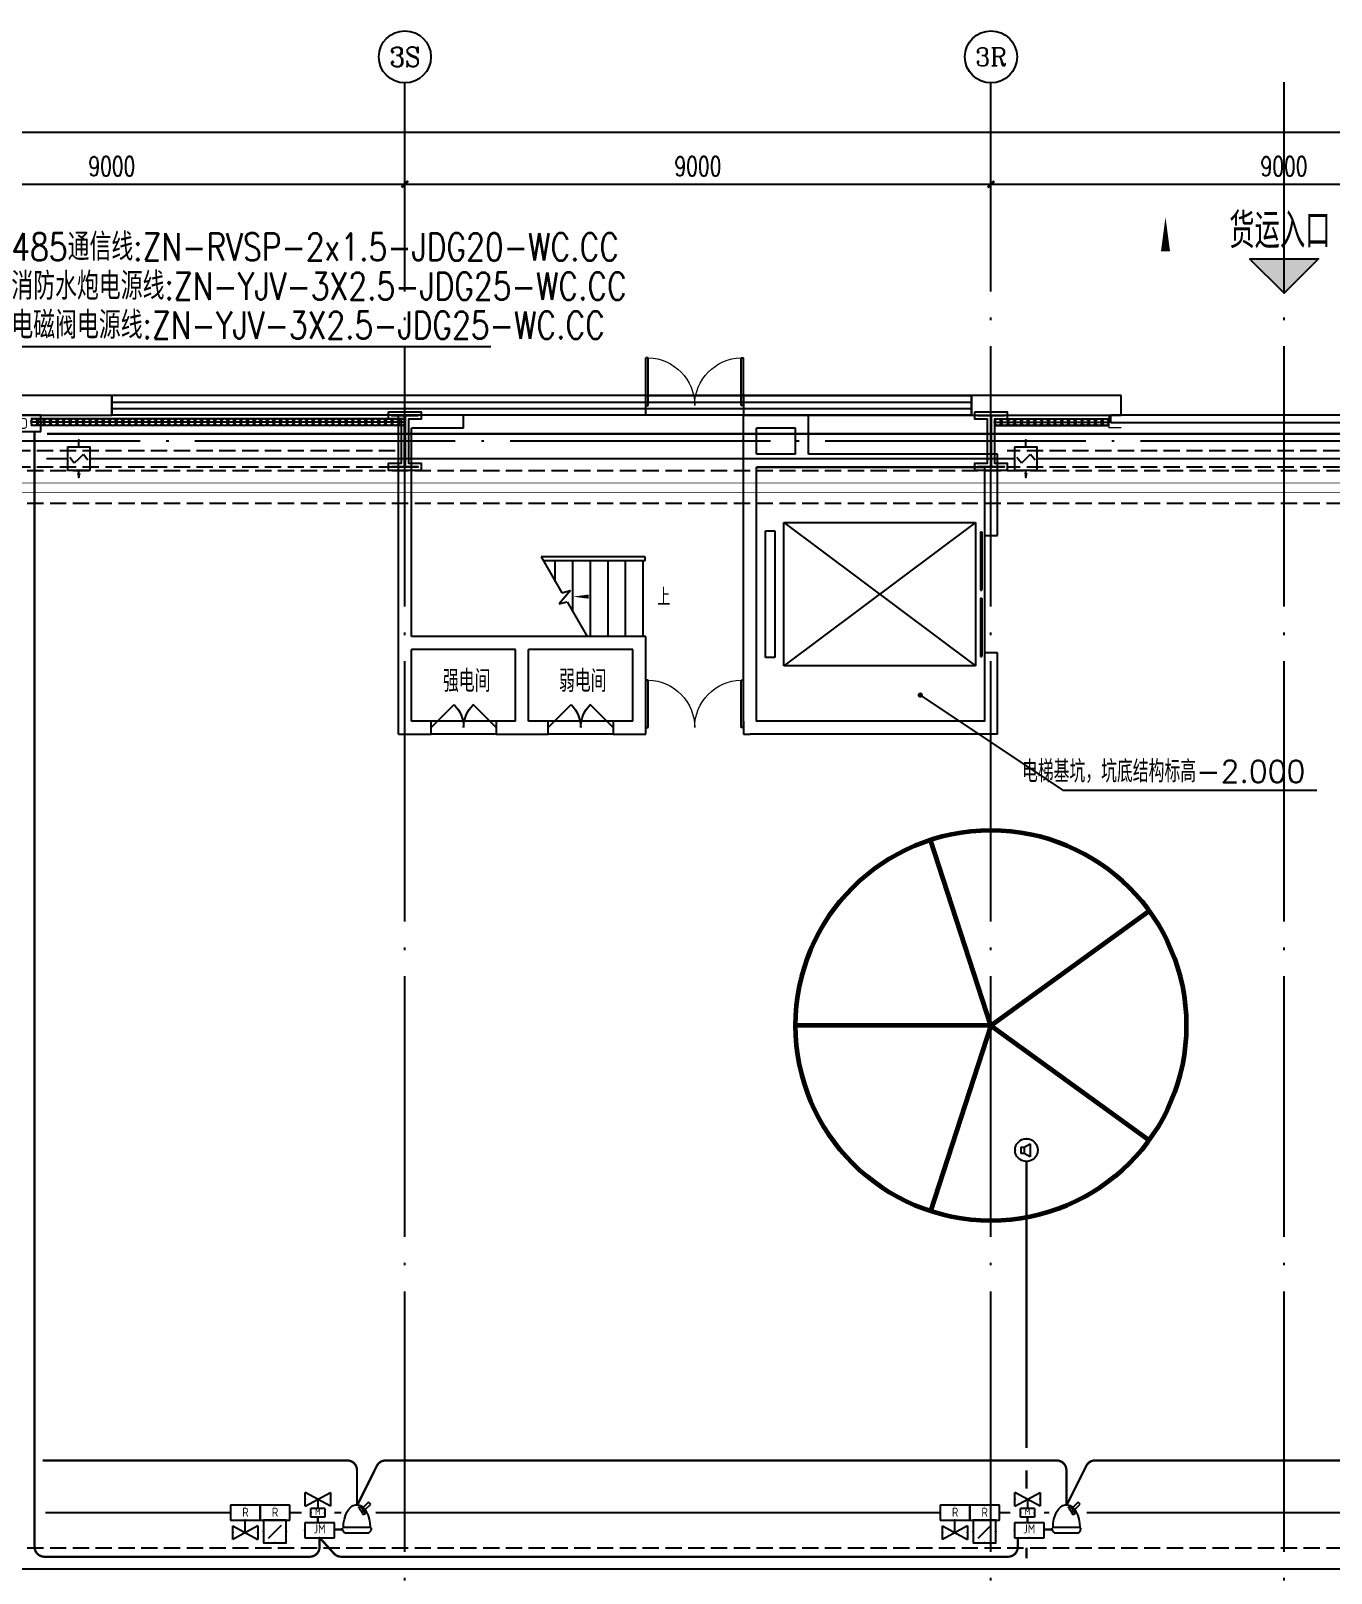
# Model space of a CAD drawing. Extents: x -1396510 to 1250330, y -1892470 to 1623980.
# Drawn here: x 669732 to 689700, y -1305463 to -1281770 of the extents above; entities that cross this region are included whole.
import ezdxf
from ezdxf.enums import TextEntityAlignment as Align

# ---------------------------------------------------------------- set-up
doc = ezdxf.new("R2010")
doc.units = 0
doc.header["$LTSCALE"] = 1000
doc.header["$MEASUREMENT"] = 0
for name, pattern in [('10平面$0$DASH', [0.35, 0.25, -0.1]), ('DASH', [0.35, 0.25, -0.1]), ('DOTE', [2.42, 2, -0.2, 0.02, -0.2])]:
    doc.linetypes.add(name, pattern=pattern)
doc.layers.get('Defpoints').update_dxf_attribs({"color": 210})
for name, color, linetype in [('10平面$0$WINDOW', 4, 'Continuous'), ('A-AXIS-D', 1, 'Continuous'), ('A-AXIS-DOTE', 14, 'DOTE'), ('A-AXIS-SYMB', 3, 'Continuous'), ('A-HATCH-2', 251, 'Continuous'), ('A-HRAIL', 173, 'Continuous'), ('A-LIN-V', 9, 'Continuous'), ('A-SFCE', 30, 'Continuous'), ('A-TEXT', 61, 'Continuous'), ('A-WINDOW', 140, 'Continuous'), ('AS-COLN', 6, 'Continuous'), ('AS-WALL', 40, 'Continuous'), ('CABLETRAY_FIRE', 1, 'DASH'), ('DIM_SYMB', 3, 'Continuous'), ('EQUIP-动力', 3, 'Continuous'), ('EQUIP-广播', 3, 'Continuous'), ('EQUIP-消防', 3, 'Continuous'), ('EQUIP-箱柜', 3, 'Continuous'), ('FH-tri', 180, 'Continuous'), ('SP-KDLA消防', 2, 'Continuous'), ('TEL_TEXT', 7, 'Continuous'), ('WIRE-照明', 1, 'Continuous'), ('建-窗', 4, 'Continuous')]:
    doc.layers.add(name, color=color, linetype=linetype)
doc.layers.add('A-云线2', color=3, linetype='Continuous', plot=False)
doc.styles.add('_TCH_AXIS', font='COMPLEX', dxfattribs={"bigfont": 'GBCBIG'})
doc.styles.add('_TCH_DIM', font='SIMPLEX', dxfattribs={"bigfont": 'GBCBIG'})
doc.styles.add('_TCH_DIM_T3', font='SIMPLEX', dxfattribs={"width": 0.705882, "bigfont": 'GBCBIG'})
doc.styles.add('_TCH_WINDOW', font='SIMPLEX', dxfattribs={"height": 3.5, "bigfont": 'GBCBIG'})
doc.styles.add('_TEL_ATTDEF', font='GBENOR', dxfattribs={"width": 0.8, "height": 3, "bigfont": 'GBCBIG'})
doc.styles.add('_TEL_DIM', font='SIMPLEX', dxfattribs={"width": 0.8, "height": 3.5, "bigfont": 'HZTXT'})
doc.styles.add('A-STANDARD', font='SIMPLEX', dxfattribs={"bigfont": 'GBCBIG'})
doc.styles.get("Standard").update_dxf_attribs({"font": 'gbenor.shx', "bigfont": 'gbcbig.shx'})
doc.styles.add('TG_LINETYPE', font='SIMPLEX', dxfattribs={"width": 0.8, "height": 3, "bigfont": 'HZTXT'})
doc.linetypes.add('TG_B', pattern='A,1,-0.3,["B",TG_LINETYPE,S=0.1,R=0,X=-0.25,Y=-0.15],0', length=1.3)
doc.linetypes.add('TG_H', pattern='A,1,-0.3,["H",TG_LINETYPE,S=0.1,R=0,X=-0.25,Y=-0.15],0', length=1.3)
doc.linetypes.add('TG_TV', pattern='A,1,-0.6,["TV",TG_LINETYPE,S=0.1,R=0,X=-0.6,Y=-0.15],0', length=1.6)
doc.dimstyles.new('_TCH_ARCH&&100', dxfattribs={"dimtxt": 297.5, "dimasz": 100, "dimexe": 100, "dimexo": 100, "dimgap": 126.25, "dimtad": 1, "dimdec": 0, "dimzin": 0, "dimdsep": 46, "dimtxsty": '_TCH_DIM_T3', "dimblk": 'ARCHTICK', "dimcen": 0.09, "dimclrt": 7, "dimazin": 2, "dimtfac": 1, "dimtdec": 0, "dimtix": 1, "dimtmove": 2, "dimatfit": 3, "dimfxl": 0, "dimtolj": 1, "dimtzin": 0, "dimarcsym": 0})

# ---------------------------------------------------------------- blocks, each defined once
blk = doc.blocks.new('4324324')
at = {"layer": 'A-HATCH-2', "color": 8, "linetype": 'DASH'}
for p, q in [((-294754, 620270), (-135554, 620270)), ((-294754, 619770), (-135554, 619770)), ((-294754, 603720), (-128854, 603720))]:
    blk.add_line(p, q, dxfattribs=at)
blk = doc.blocks.new('w4324324')
at = {"layer": 'A-HATCH-2', "color": 0, "lineweight": 60}
for q in [(-1694760, 686605), (-1697614, 684532), (-1691907, 684532), (-1696524, 681178), (-1692997, 681178)]:
    blk.add_line((-1694760, 683605), q, dxfattribs=at)
blk.add_circle((-1694760, 683605), 3000, dxfattribs=at)
blk = doc.blocks.new('342343')
at = {"layer": 'A-LIN-V', "color": 8}
blk.add_blockref('w4324324', (1084560, 63556), dxfattribs=at)
blk = doc.blocks.new('w42343243')
at = {"layer": 'A-HATCH-2', "color": 8}
blk.add_lwpolyline([(-165104, 621070), (-164604, 621070), (-164604, 620958), (-164800, 620958), (-164800, 620282), (-164604, 620282), (-164604, 620170), (-165104, 620170), (-165104, 620282), (-164908, 620282), (-164908, 620958), (-165104, 620958)], close=True, dxfattribs=at)
at = {"layer": 'AS-COLN', "color": 3}
blk.add_lwpolyline([(-165054, 621020), (-164654, 621020), (-164654, 621008), (-164850, 621008), (-164850, 620232), (-164654, 620232), (-164654, 620220), (-165054, 620220), (-165054, 620232), (-164858, 620232), (-164858, 621008), (-165054, 621008)], close=True, dxfattribs=at)
blk = doc.blocks.new('42343')
at = {"layer": 'A-WINDOW'}
for p in [(-108000, 100), (-99000, 100)]:
    blk.add_blockref('w42343243', p, dxfattribs=at)
blk = doc.blocks.new('3333')
at = {"layer": 'A-SFCE', "const_width": 20}
blk.add_lwpolyline([(-227064, 766320), (-227064, 766510), (-227244, 766510), (-227244, 766320)], dxfattribs=at)
blk = doc.blocks.new('_ArchTick')
at = {"color": 0, "linetype": 'ByBlock', "const_width": 0.4}
blk.add_lwpolyline([(-0.5, -0.5), (0.5, 0.5)], dxfattribs=at)
blk = doc.blocks.new('*D5837')
at = {"layer": 'A-AXIS-D', "color": 0, "lineweight": -2, "transparency": 16777216}
for p, q in [((31000, 3190), (31000, 4048)), ((40000, 3190), (40000, 4048)), ((31000, 3948), (40000, 3948))]:
    blk.add_line(p, q, dxfattribs=at)
at = {"layer": 'Defpoints', "color": 0, "transparency": 16777216}
for p in [(40000, 3948), (31000, 3090), (40000, 3090)]:
    blk.add_point(p, dxfattribs=at)
at = {"layer": 'A-AXIS-D', "color": 0, "lineweight": -2, "transparency": 16777216, "xscale": 100, "yscale": 100, "zscale": 100, "rotation": 180}
blk.add_blockref('_ArchTick', (31000, 3948), dxfattribs=at)
at = {"layer": 'A-AXIS-D', "color": 0, "lineweight": -2, "transparency": 16777216, "xscale": 100, "yscale": 100, "zscale": 100}
blk.add_blockref('_ArchTick', (40000, 3948), dxfattribs=at)
at = {"layer": 'A-AXIS-D', "color": 7, "transparency": 16777216, "insert": (35500, 4223), "char_height": 297.5, "attachment_point": 5, "style": '_TCH_DIM_T3'}
blk.add_mtext('\\A1;9000', dxfattribs=at)
blk = doc.blocks.new('*D5838')
at = {"layer": 'A-AXIS-D', "color": 0, "lineweight": -2, "transparency": 16777216}
for p, q in [((40000, 3190), (40000, 4048)), ((49000, 3190), (49000, 4048)), ((40000, 3948), (49000, 3948))]:
    blk.add_line(p, q, dxfattribs=at)
at = {"layer": 'Defpoints', "color": 0, "transparency": 16777216}
for p in [(49000, 3948), (40000, 3090), (49000, 3090)]:
    blk.add_point(p, dxfattribs=at)
at = {"layer": 'A-AXIS-D', "color": 0, "lineweight": -2, "transparency": 16777216, "xscale": 100, "yscale": 100, "zscale": 100, "rotation": 180}
blk.add_blockref('_ArchTick', (40000, 3948), dxfattribs=at)
at = {"layer": 'A-AXIS-D', "color": 0, "lineweight": -2, "transparency": 16777216, "xscale": 100, "yscale": 100, "zscale": 100}
blk.add_blockref('_ArchTick', (49000, 3948), dxfattribs=at)
at = {"layer": 'A-AXIS-D', "color": 7, "transparency": 16777216, "insert": (44500, 4223), "char_height": 297.5, "attachment_point": 5, "style": '_TCH_DIM_T3'}
blk.add_mtext('\\A1;9000', dxfattribs=at)
blk = doc.blocks.new('*D5839')
at = {"layer": 'A-AXIS-D', "color": 0, "lineweight": -2, "transparency": 16777216}
for p, q in [((49000, 3190), (49000, 4048)), ((58000, 3190), (58000, 4048)), ((49000, 3948), (58000, 3948))]:
    blk.add_line(p, q, dxfattribs=at)
at = {"layer": 'Defpoints', "color": 0, "transparency": 16777216}
for p in [(58000, 3948), (49000, 3090), (58000, 3090)]:
    blk.add_point(p, dxfattribs=at)
at = {"layer": 'A-AXIS-D', "color": 0, "lineweight": -2, "transparency": 16777216, "xscale": 100, "yscale": 100, "zscale": 100, "rotation": 180}
blk.add_blockref('_ArchTick', (49000, 3948), dxfattribs=at)
at = {"layer": 'A-AXIS-D', "color": 0, "lineweight": -2, "transparency": 16777216, "xscale": 100, "yscale": 100, "zscale": 100}
blk.add_blockref('_ArchTick', (58000, 3948), dxfattribs=at)
at = {"layer": 'A-AXIS-D', "color": 7, "transparency": 16777216, "insert": (53500, 4223), "char_height": 297.5, "attachment_point": 5, "style": '_TCH_DIM_T3'}
blk.add_mtext('\\A1;9000', dxfattribs=at)
blk = doc.blocks.new('*D5855')
at = {"layer": 'A-AXIS-D', "color": 0, "lineweight": -2, "transparency": 16777216}
for p, q in [((-900, 3290), (-900, 4848)), ((-900, 4748), (184800, 4748)), ((184800, 3290), (184800, 4848))]:
    blk.add_line(p, q, dxfattribs=at)
at = {"layer": 'Defpoints', "color": 0, "transparency": 16777216}
for p in [(184800, 4748), (-900, 3190), (184800, 3190)]:
    blk.add_point(p, dxfattribs=at)
at = {"layer": 'A-AXIS-D', "color": 0, "lineweight": -2, "transparency": 16777216, "xscale": 100, "yscale": 100, "zscale": 100, "rotation": 180}
blk.add_blockref('_ArchTick', (-900, 4748), dxfattribs=at)
at = {"layer": 'A-AXIS-D', "color": 0, "lineweight": -2, "transparency": 16777216, "xscale": 100, "yscale": 100, "zscale": 100}
blk.add_blockref('_ArchTick', (184800, 4748), dxfattribs=at)
at = {"layer": 'A-AXIS-D', "color": 7, "transparency": 16777216, "insert": (91950, 5023), "char_height": 297.5, "attachment_point": 5, "style": '_TCH_DIM_T3'}
blk.add_mtext('\\A1;185700', dxfattribs=at)
blk = doc.blocks.new('WINDOW2DLIB$DYNSTYLE$00000005')
at = {"color": 0}
for points in [[(-0.5, 0.5), (-0.5, -0.5)], [(-0.5, 0.5), (0.5, 0.5)], [(0.5, -0.5), (0.5, 0.5)], [(0.5, 0.1667), (-0.5, 0.1667)], [(0.5, -0.1667), (-0.5, -0.1667)], [(-0.5, -0.5), (0.5, -0.5)]]:
    blk.add_lwpolyline(points, dxfattribs=at)
blk = doc.blocks.new('$DORLIB2D$00000127')
at = {"color": 0}
for points in [[(-0.533, 0.795), (-0.533, 0.69)], [(-0.033, 0.795), (-0.533, 0.795)], [(-0.033, 0.795), (-0.033, 0.69)], [(0.533, 0.795), (0.033, 0.795)], [(0.033, 0.795), (0.033, 0.69)], [(0.533, 0.795), (0.533, 0.69)], [(-0.033, 0.69), (-0.533, 0.69)], [(0.533, 0.69), (0.033, 0.69)], [(0.5, 0.5), (-0.5, 0.5)]]:
    blk.add_lwpolyline(points, dxfattribs=at)
blk = doc.blocks.new('$DorLib2D$00000002')
for p, q in [((-0.5, 0), (-0.5, 0.4875)), ((-0.475, 0.4875), (-0.5, 0.4875)), ((-0.475, 0), (-0.475, 0.4875)), ((0.475, 0), (0.475, 0.4875)), ((0.475, 0.4875), (0.5, 0.4875)), ((0.5, 0), (0.5, 0.4875)), ((-0.5, 0), (-0.475, 0)), ((0.5, 0), (0.475, 0))]:
    blk.add_line(p, q)
at = {"lineweight": 13}
for centre, start, end in [((-0.4875, 0), 0, 88.53072), ((0.4875, 0), 91.46928, 180)]:
    blk.add_arc(centre, 0.4875, start, end, dxfattribs=at)
blk = doc.blocks.new('$DorLib2D$00000116')
at = {"color": 0}
for p, q in [((-0.5, 0), (-0.146, 0.354)), ((0.5, 0), (0.146, 0.354))]:
    blk.add_line(p, q, dxfattribs=at)
for centre, start, end in [((-0.5, 0), 0, 45), ((0.5, 0), 135, 180)]:
    blk.add_arc(centre, 0.5, start, end, dxfattribs=at)
blk = doc.blocks.new('99平面图例外参$0$$LinePat$圆环')
for points in [[(0, 150), (300, 150)], [(0, 0), (300, 0)], [(0, -150), (300, -150)]]:
    blk.add_lwpolyline(points)
at = {"color": 0}
blk.add_circle((150, 0), 150, dxfattribs=at)
blk = doc.blocks.new('10平面$0$$DorLib2D$00000126')
at = {"color": 0, "linetype": 'Continuous'}
for p, q in [((-0.532, 0.5), (-0.532, 0.9)), ((0.532, 0.9), (0.532, 0.5))]:
    blk.add_line(p, q, dxfattribs=at)
at = {"color": 0, "linetype": '10平面$0$DASH'}
for p, q in [((-0.532, 0.9), (0.532, 0.9)), ((-0.532, 0.5), (0.532, 0.5))]:
    blk.add_line(p, q, dxfattribs=at)
blk = doc.blocks.new('$equip$00002762')
for p, q in [((-0.5, 0), (-0.809, 0)), ((-0.5, 0.5), (-0.5, -0.5)), ((0.5, 0.5), (-0.5, 0.5)), ((-0.2, 0.2), (0.05, 0.4)), ((0, 0), (-0.2, 0.2)), ((0, 0), (0.2, -0.2)), ((0.5, -0.5), (0.5, 0.5)), ((0.809, 0), (0.5, 0)), ((-0.5, -0.5), (0.5, -0.5)), ((0.2, -0.2), (-0.05, -0.4))]:
    blk.add_line(p, q)
at = {"color": 0, "linetype": 'Continuous'}
for p, q in [((0.809, 0), (0.638, 0.041)), ((0.638, -0.039), (0.809, 0))]:
    blk.add_line(p, q, dxfattribs=at)
at = {"const_width": 0.0571}
for points in [[(-0.809, 0), (-0.5, 0)], [(-0.5, 0.5), (0.5, 0.5), (0.5, -0.5), (-0.5, -0.5), (-0.5, 0.5), (0.5, 0.5)], [(0.5, 0), (0.654, 0)]]:
    blk.add_lwpolyline(points, dxfattribs=at)
for p in [(-0.809, 0), (0, 0.5), (0.809, 0), (0, -0.5)]:
    blk.add_point(p)
blk.add_solid([(0.809, 0), (0.638, 0.041), (0.638, -0.039)])
at = {"color": 7, "flags": 1}
for tag, height, p in [('A', 0.00002, (0, 0)), ('B', 0.4, (0.755, -0.254))]:
    blk.add_attdef(tag, text='', height=height, dxfattribs=at).set_placement(p, align=Align.MIDDLE_CENTER)
blk = doc.blocks.new('$equip$00002341')
for p, q in [((-0.241, 0.136), (-0.241, -0.144)), ((-0.241, 0.136), (-0.101, 0.136)), ((-0.101, 0.136), (0.167, 0.277)), ((-0.101, 0.136), (-0.101, -0.144)), ((0.167, 0.277), (0.167, -0.295)), ((-0.101, -0.144), (-0.241, -0.144)), ((0.167, -0.295), (-0.101, -0.144))]:
    blk.add_line(p, q)
at = {"const_width": 0.0571}
blk.add_lwpolyline([(-0.5, 0, -1), (0.5, 0, -1), (-0.5, 0, -1.463176)], format="xyb", dxfattribs=at)
blk.add_circle((0, 0), 0.5)
for p in [(-0.5, 0), (0, 0.5), (0.5, 0), (0, -0.5)]:
    blk.add_point(p)
at = {"color": 7, "style": '_TEL_DIM', "flags": 1}
blk.add_attdef('A', text='', height=0.00002, dxfattribs=at).set_placement((0, 0), align=Align.MIDDLE_CENTER)
blk = doc.blocks.new('$equip$00002773')
for p, q in [((0.65, 0.65), (-0.65, 0.65)), ((-0.65, 0.65), (-0.65, 0)), ((-0.65, 0), (0.65, 0)), ((0.65, 0), (0.65, 0.65))]:
    blk.add_line(p, q)
at = {"const_width": 0.04}
blk.add_lwpolyline([(-0.65, 0.65), (-0.65, 0), (0.65, 0), (0.65, 0.65), (-0.65, 0.65), (-0.65, 0)], dxfattribs=at)
for p in [(-0.65, 0.325), (0, 0.65), (0, 0), (0.65, 0.325)]:
    blk.add_point(p)
at = {"color": 7}
blk.add_attdef('$TEXT$', text='', height=0.4, dxfattribs=at).set_placement((0.006, 0.343), align=Align.MIDDLE_CENTER)
at = {"color": 7, "flags": 1}
for tag, p in [('A', (0, 0)), ('B', (0.905, 0.246))]:
    blk.add_attdef(tag, text='', height=0.4, dxfattribs=at).set_placement(p, align=Align.MIDDLE_CENTER)
blk = doc.blocks.new('$equip$00003146')
for p, q in [((-0.31, 0), (0.31, 0)), ((-0.31, -0.38), (-0.31, 0)), ((0.31, 0), (0.31, -0.38)), ((0.55, -0.49), (-0.55, -1.09)), ((-0.55, -0.49), (0.55, -1.09)), ((-0.55, -1.09), (-0.55, -0.49)), ((-0.31, -0.38), (0.31, -0.38)), ((0, -0.79), (0, -0.38)), ((0.55, -0.49), (0.55, -1.09))]:
    blk.add_line(p, q)
for p in [(0, 0), (-0.31, -0.19), (0.31, -0.19), (-0.55, -0.79), (0, -0.79), (0.55, -0.79)]:
    blk.add_point(p)
at = {"color": 7, "style": '_TEL_DIM'}
blk.add_attdef('$TEXT$', text='', height=0.3, dxfattribs=at).set_placement((0, -0.19), align=Align.MIDDLE_CENTER)
at = {"color": 7, "style": '_TEL_DIM', "flags": 1}
for tag in ['A', 'REMARK']:
    blk.add_attdef(tag, text='', height=0.00002, dxfattribs=at).set_placement((0, 0), align=Align.MIDDLE_CENTER)
blk = doc.blocks.new('A$C7E452847')
at = {"layer": 'SP-KDLA消防', "color": 0}
for p, q in [((-257, 0), (-300, -46)), ((-257, 0), (257, 0)), ((-300, -71), (-300, -46)), ((-300, -71), (-300, -95)), ((-280, -116), (-300, -95)), ((-280, -116), (280, -116)), ((-280, -116), (-276, -203)), ((-276, -203), (-261, -288)), ((-261, -288), (-238, -366)), ((238, -366), (261, -288)), ((257, 0), (300, -46)), ((261, -288), (276, -203)), ((276, -203), (280, -116)), ((280, -116), (300, -95)), ((300, -46), (300, -71)), ((300, -95), (300, -71)), ((-238, -366), (-207, -436)), ((-207, -436), (-169, -495)), ((-169, -495), (-125, -541)), ((-125, -541), (-77, -573)), ((-77, -573), (-26, -589)), ((-26, -589), (26, -589)), ((26, -589), (77, -573)), ((41, -515), (67, -493)), ((41, -515), (60, -550)), ((60, -550), (96, -526)), ((67, -493), (90, -463)), ((77, -573), (125, -541)), ((90, -463), (111, -425)), ((96, -526), (130, -491)), ((111, -425), (128, -381)), ((125, -541), (169, -495)), ((128, -381), (182, -396)), ((130, -491), (158, -448)), ((250, -646), (136, -532)), ((158, -448), (182, -396)), ((169, -495), (207, -436)), ((176, -486), (293, -603)), ((207, -436), (238, -366)), ((293, -603), (250, -646))]:
    blk.add_line(p, q, dxfattribs=at)
blk = doc.blocks.new('$equip$00002760')
for p, q in [((0.5, 0.5), (-0.5, 0.5)), ((-0.5, 0.5), (-0.5, -0.5)), ((-0.283, -0.283), (0.283, 0.283)), ((0.5, -0.5), (0.5, 0.5)), ((-0.5, -0.5), (0.5, -0.5))]:
    blk.add_line(p, q)
at = {"const_width": 0.0571}
blk.add_lwpolyline([(-0.5, 0.5), (0.5, 0.5), (0.5, -0.5), (-0.5, -0.5), (-0.5, 0.5), (0.5, 0.5)], dxfattribs=at)
for p in [(-0.5, 0), (0, 0.5), (0.5, 0), (0, -0.5)]:
    blk.add_point(p)
blk.add_solid([(0.283, 0.283), (0.075, 0.124), (0.124, 0.075)])
at = {"color": 7, "flags": 1}
for tag, height, p in [('A', 0.00002, (0, 0)), ('B', 0.4, (0.755, -0.254))]:
    blk.add_attdef(tag, text='', height=height, dxfattribs=at).set_placement(p, align=Align.MIDDLE_CENTER)
blk = doc.blocks.new('$equip$00002794')
for p, q in [((0, -0.552), (0, 0)), ((0, 0), (0.229, 0)), ((-0.55, -0.852), (-0.55, -0.252)), ((-0.55, -0.252), (0.55, -0.852)), ((0.55, -0.252), (-0.55, -0.852)), ((0.55, -0.252), (0.55, -0.852))]:
    blk.add_line(p, q)
for p in [(-0.55, -0.552), (0, -0.552), (0.55, -0.552)]:
    blk.add_point(p)
at = {"color": 7, "flags": 1}
for tag, height, p in [('A', 0.00002, (0, 0)), ('B', 0.4, (0.805, -0.606))]:
    blk.add_attdef(tag, text='', height=height, dxfattribs=at).set_placement(p, align=Align.MIDDLE_CENTER)
blk = doc.blocks.new('$equip$00002708')
for p, q in [((-0.75, 0.6), (-0.75, 0)), ((0.75, 0.6), (-0.75, 0.6)), ((0.75, 0), (0.75, 0.6)), ((-0.75, 0), (0.75, 0))]:
    blk.add_line(p, q)
at = {"const_width": 0.0571}
blk.add_lwpolyline([(-0.75, 0.6), (-0.75, 0), (0.75, 0), (0.75, 0.6), (-0.75, 0.6), (-0.75, 0)], dxfattribs=at)
for p in [(0, 0.6), (-0.75, 0.3), (0, 0), (0.75, 0.3)]:
    blk.add_point(p)
at = {"color": 7, "style": '_TEL_DIM'}
blk.add_attdef('$TEXT$', text='', height=0.4, dxfattribs=at).set_placement((0, 0.3), align=Align.MIDDLE_CENTER)
at = {"color": 7, "style": '_TEL_DIM', "flags": 1}
for tag in ['REMARK', 'A']:
    blk.add_attdef(tag, text='', height=0.4, dxfattribs=at).set_placement((0, 0), align=Align.MIDDLE_CENTER)
blk = doc.blocks.new('世赫3#厂房一层0821')
at = {"layer": 'FH-tri'}
h = blk.add_hatch(color=8, dxfattribs=at)
h.dxf.hatch_style = 1
h.paths.add_polyline_path([(52969.7, 2802.6), (54030.3, 2802.6), (53500, 2272.3)])
at = {"layer": 'A-AXIS-D'}
for centre in [(40000, 5904), (49000, 5904)]:
    blk.add_circle(centre, 400, dxfattribs=at)
at = {"layer": 'A-AXIS-DOTE', "color": 8, "ltscale": 2}
for p, q in [((40000, -79980), (40000, 5514)), ((49000, -79980), (49000, 5514)), ((53500, -79980), (53500, 5514)), ((190814.2, 0), (-5155.8, 0))]:
    blk.add_line(p, q, dxfattribs=at)
at = {"layer": 'A-AXIS-SYMB', "color": 8}
blk.add_lwpolyline([(51680, 1980, 0, 0, 0), (51680, 3440, 0, 140, 0), (51680, 2915, 0, 0, 0)], format="xyseb", dxfattribs=at)
at = {"layer": 'A-SFCE', "color": 2, "linetype": 'DASH'}
for p, q in [((39850, -149.9), (31150, -149.9)), ((39850, -399.9), (31150, -399.9))]:
    blk.add_line(p, q, dxfattribs=at)
at = {"layer": 'A-SFCE', "linetype": 'DASH'}
for p, q in [((57850, -150), (49250, -150)), ((57850, -400), (49250, -400))]:
    blk.add_line(p, q, dxfattribs=at)
at = {"layer": 'AS-WALL'}
for p, q in [((35500, 700.1), (33350, 700.1)), ((35500, 400.1), (35500, 700.1)), ((43700, 700.1), (48700, 700.1)), ((43700, 400.1), (43700, 700.1)), ((51000, 700.1), (45200, 700.1)), ((45200, 700.1), (45200, 400.1)), ((48700, 700.1), (48700, 400.1)), ((51000, 400.1), (51000, 700.1)), ((33500, 400.1), (35500, 400.1)), ((48700, 400.1), (43700, 400.1)), ((45200, 400.1), (51000, 400.1))]:
    blk.add_line(p, q, dxfattribs=at)
at = {"layer": 'Defpoints', "color": 8}
for p, q in [((39900, 300.1), (39900, 400.1)), ((39900, 400.1), (40100, 400.1)), ((39900, -3100.1), (39900, 300.1)), ((40900, 400.1), (40100, 400.1)), ((40100, 400.1), (40100, 400.1)), ((40900, 200.1), (40900, 400.1)), ((45200, 300.1), (45200, 400.1)), ((45200, 400.1), (45400, 400.1)), ((45200, -300), (45200, 300.1)), ((46200, 400.1), (45400, 400.1)), ((45400, 400.1), (45400, 400.1)), ((46200, -200), (46200, 400.1)), ((40100, -3000.1), (40100, 200.1)), ((40900, 200.1), (40100, 200.1)), ((45400, -200), (45400, 200.1)), ((46000, 200.1), (45400, 200.1)), ((46000, -200), (46000, 200.1)), ((46000, -200), (45400, -200)), ((49100, -200), (46200, -200)), ((49100, -1450), (49100, -200)), ((45200, -4300), (45200, -300)), ((45400, -4300), (45400, -400)), ((46100, -400), (45400, -400)), ((48900, -400), (46100, -400)), ((48900, -400), (48900, -1450)), ((45540, -1375), (45680, -1375)), ((45540, -3325), (45540, -1375)), ((45680, -1375), (45680, -3325)), ((45820, -1250), (48760, -1250)), ((45820, -3450), (45820, -1250)), ((45820, -1250), (48760, -3450)), ((48760, -1250), (45820, -3450)), ((48760, -1250), (48760, -3450)), ((48900, -1450), (49100, -1450)), ((43660, -1775.1), (42091.4, -1775.1)), ((42091.4, -1775.1), (42410.1, -2327)), ((43690, -1775.1), (42091.4, -1775.1)), ((43690, -1835.1), (42126, -1835.1)), ((42310, -2153.7), (42310, -1835.1)), ((42580, -2621.4), (42580, -1835.1)), ((42850, -3000.1), (42850, -1835.1)), ((43120, -3000.1), (43120, -1835.1)), ((43390, -3000.1), (43390, -1835.1)), ((43660, -3000.1), (43660, -1835.1)), ((43690, -1835.1), (43690, -1775.1)), ((42540.5, -2292.1), (42367.6, -2498.1)), ((42410.1, -2327), (42540.5, -2292.1)), ((42367.6, -2498.1), (42489.9, -2465.4)), ((42489.9, -2465.4), (42798.6, -3000.1)), ((41802.7, -3000.1), (40100, -3000.1)), ((43700, -3000.1), (41802.7, -3000.1)), ((43660, -3000.1), (42798.6, -3000.1)), ((43700, -4300), (43700, -3000.1)), ((39900, -4500), (39900, -3100.1)), ((40100, -4300), (40100, -3200.1)), ((41700, -3200.1), (40100, -3200.1)), ((41700, -4300), (41700, -3200.1)), ((43500, -3200.1), (41900, -3200.1)), ((41900, -4300), (41900, -3200.1)), ((43500, -4300), (43500, -3200.1)), ((49100, -3250), (48900, -3250)), ((48900, -3250), (48900, -4300)), ((49100, -4500), (49100, -3250)), ((45680, -3325), (45540, -3325)), ((48760, -3450), (45820, -3450)), ((47914.2, -3900), (50104.2, -5360)), ((39900, -4500), (40402.2, -4500)), ((40402.2, -4300), (40100, -4300)), ((40402.2, -4500), (40402.2, -4300)), ((41402.2, -4300), (40402.2, -4300)), ((41402.2, -4500), (40402.2, -4500)), ((41700, -4300), (41402.2, -4300)), ((41402.2, -4300), (41402.2, -4500)), ((41402.2, -4500), (41802.7, -4500)), ((41802.7, -4500), (42200, -4500)), ((42200, -4300), (41900, -4300)), ((42200, -4500), (42200, -4300)), ((43200, -4300), (42200, -4300)), ((43200, -4500), (42200, -4500)), ((43500, -4300), (43200, -4300)), ((43200, -4300), (43200, -4500)), ((43200, -4500), (43600, -4500)), ((43600, -4500), (43700, -4500)), ((43700, -4500), (43700, -4300)), ((45200, -4300), (45200, -4500)), ((45200, -4500), (45300, -4500)), ((49100, -4500), (45300, -4500)), ((48900, -4300), (45400, -4300)), ((50104.2, -5360), (54004.2, -5360))]:
    blk.add_line(p, q, dxfattribs=at)
blk.add_lwpolyline([(45400, -400), (48900, -400), (48900, -4300), (45400, -4300)], close=True, dxfattribs=at)
at = {"layer": 'Defpoints', "color": 8, "const_width": 40}
blk.add_lwpolyline([(47897.5, -3888.9, 1), (47930.8, -3911.1, 1)], format="xyb", close=True, dxfattribs=at)
at = {"layer": 'DIM_SYMB', "color": 8}
blk.add_lwpolyline([(43795, -2387.6, 0, 0, 0), (42580, -2387.6, 0, 64, 0), (42820, -2387.6, 0, 0, 0)], format="xyseb", dxfattribs=at)
at = {"layer": 'FH-tri', "color": 8}
blk.add_lwpolyline([(52969.7, 2802.6), (54030.3, 2802.6), (54030.3, 2802.6), (53500, 2272.3)], close=True, dxfattribs=at)
at = {"layer": '10平面$0$WINDOW', "xscale": 5000, "yscale": 300, "zscale": 300, "rotation": 179.9999999999992}
blk.add_blockref('10平面$0$$DorLib2D$00000126', (53500, 549.9), dxfattribs=at)
at = {"layer": 'A-HRAIL', "yscale": 0.3333333333111111, "zscale": 0.3333333333111111}
for p, xscale, rotation in [((34356.8, 293.9), -0.3361633151507422, 359.9999999997964), ((34457.6, 293.9), -0.3361633151507422, 359.9999999997964), ((34558.5, 293.9), -0.3361633151507422, 359.9999999997964), ((34659.3, 293.9), -0.3361633151507422, 359.9999999997964), ((34760.2, 293.9), -0.3361633151507422, 359.9999999997964), ((34861, 293.9), -0.3361633151507422, 359.9999999997964), ((34961.9, 293.9), -0.3361633151507422, 359.9999999997964), ((35062.7, 293.9), -0.3361633151507422, 359.9999999997964), ((35163.6, 293.9), -0.3361633151507422, 359.9999999997964), ((35264.4, 293.9), -0.3361633151507422, 359.9999999997964), ((35365.3, 293.9), -0.3361633151507422, 359.9999999997964), ((35466.1, 293.9), -0.3361633151507422, 359.9999999997964), ((35567, 293.9), -0.3361633151507422, 359.9999999997964), ((35667.8, 293.9), -0.3361633151507422, 359.9999999997964), ((35768.7, 293.9), -0.3361633151507422, 359.9999999997964), ((35869.5, 293.9), -0.3361633151507422, 359.9999999997964), ((35970.4, 293.9), -0.3361633151507422, 359.9999999997964), ((36071.2, 293.9), -0.3361633151507422, 359.9999999997964), ((36172.1, 293.9), -0.3361633151507422, 359.9999999997964), ((36272.9, 293.9), -0.3361633151507422, 359.9999999997964), ((36373.8, 293.9), -0.3361633151507422, 359.9999999997964), ((36474.6, 293.9), -0.3361633151507422, 359.9999999997964), ((36575.5, 293.9), -0.3361633151507422, 359.9999999997964), ((36676.3, 293.9), -0.3361633151507422, 359.9999999997964), ((36777.2, 293.9), -0.3361633151507422, 359.9999999997964), ((36878, 293.9), -0.3361633151507422, 359.9999999997964), ((36978.9, 293.9), -0.3361633151507422, 359.9999999997964), ((37079.7, 293.9), -0.3361633151507422, 359.9999999997964), ((37180.6, 293.9), -0.3361633151507422, 359.9999999997964), ((37281.4, 293.9), -0.3361633151507422, 359.9999999997964), ((37382.3, 293.9), -0.3361633151507422, 359.9999999997964), ((37483.1, 293.9), -0.3361633151507422, 359.9999999997964), ((37584, 293.9), -0.3361633151507422, 359.9999999997964), ((37684.8, 293.9), -0.3361633151507422, 359.9999999997964), ((37785.7, 293.9), -0.3361633151507422, 359.9999999997964), ((37886.5, 293.9), -0.3361633151507422, 359.9999999997964), ((37987.4, 293.9), -0.3361633151507422, 359.9999999997964), ((38088.2, 293.9), -0.3361633151507422, 359.9999999997964), ((38189.1, 293.9), -0.3361633151507422, 359.9999999997964), ((38289.9, 293.9), -0.3361633151507422, 359.9999999997964), ((38390.8, 293.9), -0.3361633151507422, 359.9999999997964), ((38491.6, 293.9), -0.3361633151507422, 359.9999999997964), ((38592.4, 293.9), -0.3361633151507422, 359.9999999997964), ((38693.3, 293.9), -0.3361633151507422, 359.9999999997964), ((38794.1, 293.9), -0.3361633151507422, 359.9999999997964), ((38895, 293.9), -0.3361633151507422, 359.9999999997964), ((38995.8, 293.9), -0.3361633151507422, 359.9999999997964), ((39096.7, 293.9), -0.3361633151507422, 359.9999999997964), ((39197.5, 293.9), -0.3361633151507422, 359.9999999997964), ((39298.4, 293.9), -0.3361633151507422, 359.9999999997964), ((39399.2, 293.9), -0.3361633151507422, 359.9999999997964), ((39500.1, 293.9), -0.3361633151507422, 359.9999999997964), ((39600.9, 293.9), -0.3361633151507422, 359.9999999997964), ((39701.8, 293.9), -0.3361633151507422, 359.9999999997964), ((39802.6, 293.9), -0.3361633151507422, 359.9999999997964), ((39903.5, 293.9), -0.3361633151507422, 359.9999999997964), ((40004.3, 293.9), -0.3361633151507422, 359.9999999997964), ((49054, 293.9), 0.3444736211313156, 2.999395394268293e-10), ((49157.3, 293.9), 0.3444736211313156, 2.999395394268293e-10), ((49260.7, 293.9), 0.3444736211313156, 2.999395394268293e-10), ((49364, 293.9), 0.3444736211313156, 2.999395394268293e-10), ((49467.4, 293.9), 0.3444736211313156, 2.999395394268293e-10), ((49570.7, 293.9), 0.3444736211313156, 2.999395394268293e-10), ((49674.1, 293.9), 0.3444736211313156, 2.999395394268293e-10), ((49777.4, 293.9), 0.3444736211313156, 2.999395394268293e-10), ((49880.7, 293.9), 0.3444736211313156, 2.999395394268293e-10), ((49984.1, 293.9), 0.3444736211313156, 2.999395394268293e-10), ((50087.4, 293.9), 0.3444736211313156, 2.999395394268293e-10), ((50190.8, 293.9), 0.3444736211313156, 2.999395394268293e-10), ((50294.1, 293.9), 0.3444736211313156, 2.999395394268293e-10), ((50397.4, 293.9), 0.3444736211313156, 2.999395394268293e-10), ((50500.8, 293.9), 0.3444736211313156, 2.999395394268293e-10), ((50604.1, 293.9), 0.3444736211313156, 2.999395394268293e-10), ((50707.5, 293.9), 0.3444736211313156, 2.999395394268293e-10)]:
    blk.add_blockref('99平面图例外参$0$$LinePat$圆环', p, dxfattribs=dict(at, xscale=xscale, rotation=rotation))
at = {"layer": 'A-LIN-V', "color": 8, "rotation": 90}
blk.add_blockref('342343', (796160.7, 601225), dxfattribs=at)
at = {"layer": 'A-SFCE', "rotation": 90}
blk.add_blockref('3333', (817320.8, 227454.1), dxfattribs=at)
at = {"layer": 'A-WINDOW'}
for name in ['42343', '4324324']:
    blk.add_blockref(name, (312854.2, -620720), dxfattribs=at)
at = {"layer": 'Defpoints', "color": 8}
for name, p, xscale, yscale, zscale, rotation in [('$DorLib2D$00000002', (44450, 550.1), 1500, -1500, 300, 180.0000000003004), ('$DORLIB2D$00000127', (49000, -2350), 1800, 200, 200, 90.0000000009379), ('$DorLib2D$00000002', (44450, -4400), 1500, -1500, 200, 180.0000000009377), ('$DorLib2D$00000116', (40902.2, -4400), 1000, -1000, 200, 180.0000000009383), ('$DorLib2D$00000116', (42700, -4400), 1000, -1000, 200, 180.0000000009353)]:
    blk.add_blockref(name, p, dxfattribs=dict(at, xscale=xscale, yscale=yscale, zscale=zscale, rotation=rotation))
at = {"layer": '建-窗', "xscale": 13200, "yscale": 300, "zscale": 300, "rotation": 180.0000000003004}
blk.add_blockref('WINDOW2DLIB$DYNSTYLE$00000005', (42100, 550.1), dxfattribs=at)
at = {"layer": 'A-AXIS-D', "color": 7, "style": '_TCH_AXIS'}
for s, height, p, p2 in [('3S', 300.65, (39763.8, 5753.6), (40236.2, 5753.6)), ('3R', 276.42, (48756.5, 5765.8), (49243.5, 5765.8))]:
    blk.add_text(s, height=height, dxfattribs=at).set_placement(p, p2, align=Align.FIT)
at = {"layer": 'A-TEXT', "color": 8, "style": 'A-STANDARD'}
blk.add_text('货运入口', height=540.14, dxfattribs=at).set_placement((52658.7, 2964.7))
at = {"layer": 'Defpoints', "color": 8, "style": '_TCH_WINDOW'}
for s, p in [('强电间', (40584.5, -3852.5)), ('弱电间', (42366.4, -3852.5))]:
    blk.add_text(s, height=337.59, dxfattribs=at).set_placement(p)
at = {"layer": 'Defpoints', "color": 7, "style": '_TCH_DIM'}
blk.add_text('电梯基坑，坑底结构标高-2.000', height=337.589, dxfattribs=at).set_placement((49476.1, -5241.3))
at = {"layer": 'DIM_SYMB', "color": 7, "style": '_TCH_DIM'}
blk.add_text('上', height=270.1, dxfattribs=at).set_placement((43879, -2527.6))
at = {"layer": 'A-AXIS-D'}
for base, p1, p2, picture, middle in [((184800, 4747.8), (-900, 3189.8), (184800, 3189.8), '*D5855', (91950, 5022.8)), ((40000, 3947.8), (31000, 3089.8), (40000, 3089.8), '*D5837', (35500, 4222.8)), ((49000, 3947.8), (40000, 3089.8), (49000, 3089.8), '*D5838', (44500, 4222.8)), ((58000, 3947.8), (49000, 3089.8), (58000, 3089.8), '*D5839', (53500, 4222.8))]:
    dim = blk.add_linear_dim(base=base, p1=p1, p2=p2, angle=0, dimstyle='_TCH_ARCH&&100', dxfattribs=at)
    dim.commit()
    dim.dimension.update_dxf_attribs({"geometry": picture, "text_midpoint": middle, "dimtype": 161})

msp = doc.modelspace()

# ---------------------------------------------------------------- linework, layer by layer
at = {"layer": 'CABLETRAY_FIRE', "const_width": 7.5}
for points in [[(654074.8, -1288714.8), (812493.6, -1288714.8)], [(812493.6, -1288864.8), (654074.8, -1288864.8)]]:
    msp.add_lwpolyline(points, dxfattribs=at)
at = {"layer": 'TEL_TEXT'}
msp.add_line((669391.9, -1286620.4), (676796.3, -1286620.4), dxfattribs=at)
at = {"layer": 'WIRE-照明', "linetype": 'Continuous', "const_width": 35}
for points in [[(669789.3, -1305060.3), (669789.3, -1287926)], [(669978.9, -1287960.5), (696561.5, -1287960.5)], [(669970.8, -1288342.4), (670293.9, -1288342.4)], [(670643.9, -1288342.4), (684837.2, -1288342.4)], [(685187.2, -1288342.4), (698293.9, -1288342.4)], [(669954, -1304533.8), (672797.1, -1304533.8)], [(673888.7, -1304533.8), (673707.1, -1304533.8)], [(674500.3, -1304533.8), (674390.8, -1304533.8)], [(683694.9, -1304533.8), (675025.4, -1304533.8)], [(684774.3, -1304533.8), (684604.9, -1304533.8)], [(685372.6, -1304533.8), (685288, -1304533.8)], [(707720.4, -1304533.8), (685946.4, -1304533.8)], [(674138.6, -1304603), (674138.6, -1304690.2)], [(685036.5, -1304603), (685036.5, -1304690.2)], [(674165.7, -1305060.3), (674165.7, -1304917.7)], [(674165.7, -1304917.7), (674386.6, -1305161.1)], [(674393.2, -1304790.3), (674517.2, -1304790.3)], [(684888.1, -1305060.3), (684888.1, -1304917.7)], [(685291, -1304790.3), (685415, -1304790.3)], [(669939.3, -1305210.3), (674015.7, -1305210.3)], [(674497.6, -1305210.3), (684738.1, -1305210.3)]]:
    msp.add_lwpolyline(points, dxfattribs=at)
at = {"layer": 'WIRE-照明', "color": 2, "linetype": 'TG_B', "ltscale": 0.7, "const_width": 35}
for points in [[(685020.3, -1303538), (685020.3, -1299139)], [(685020.3, -1304162.4), (685020.3, -1303883)], [(685020.3, -1305236.2), (685020.3, -1305071.8)]]:
    msp.add_lwpolyline(points, dxfattribs=at)
at = {"layer": 'WIRE-照明', "color": 1, "linetype": 'TG_TV', "ltscale": 0.7, "const_width": 35}
for points in [[(669914.3, -1303731.4), (674590.2, -1303731.4)], [(674747.5, -1304412.1), (675045.3, -1303814.5)], [(675179.6, -1303731.4), (685484, -1303731.4)], [(685641.3, -1304412.1), (685939.1, -1303814.5)], [(686073.4, -1303731.4), (707720.4, -1303731.4)], [(674740.2, -1304412.1), (674740.2, -1303881.4)], [(685634, -1304412.1), (685634, -1303881.4)]]:
    msp.add_lwpolyline(points, dxfattribs=at)
for points in [[(674740.2, -1303881.4, 0.4142136), (674590.2, -1303731.4)], [(675179.6, -1303731.4, 0.2844415), (675045.3, -1303814.5)], [(685634, -1303881.4, 0.4142136), (685484, -1303731.4)], [(686073.4, -1303731.4, 0.2844415), (685939.1, -1303814.5)]]:
    msp.add_lwpolyline(points, format="xyb", dxfattribs=at)
at = {"layer": 'WIRE-照明', "linetype": 'Continuous', "const_width": 35}
for points in [[(669789.3, -1305060.3, 0.4142136), (669939.3, -1305210.3)], [(674015.7, -1305210.3, 0.4142136), (674165.7, -1305060.3)], [(674386.6, -1305161.1, 0.2115545), (674497.6, -1305210.3)], [(684738.1, -1305210.3, 0.4142136), (684888.1, -1305060.3)]]:
    msp.add_lwpolyline(points, format="xyb", dxfattribs=at)
at = {"layer": 'WIRE-照明', "color": 6, "linetype": 'TG_H', "ltscale": 0.7, "const_width": 35}
msp.add_lwpolyline([(666650.8, -1305399), (702300.8, -1305399)], dxfattribs=at)

# ---------------------------------------------------------------- block references
at = {"layer": 'A-云线2'}
msp.add_blockref('世赫3#厂房一层0821', (635475.8, -1288074), dxfattribs=at)
at = {"layer": 'EQUIP-动力'}
ref = msp.add_blockref('$equip$00003146', (674138.6, -1304603), dxfattribs=dict(at, xscale=349.9999999999999, yscale=349.9999999999999, zscale=349.9999999999999, rotation=179.999999793739))
ref.add_attrib('$TEXT$', 'M', dxfattribs={"layer": '0', "color": 7, "height": 105, "rotation": 0.00003, "style": '_TEL_ATTDEF'}).set_placement((674138.6, -1304519), align=Align.MIDDLE_CENTER)
ref = msp.add_blockref('$equip$00003146', (685036.5, -1304603), dxfattribs=dict(at, xscale=349.9999999999999, yscale=349.9999999999999, zscale=349.9999999999999, rotation=179.999999793739))
ref.add_attrib('$TEXT$', 'M', dxfattribs={"layer": '0', "color": 7, "height": 105, "rotation": 0.00003, "style": '_TEL_ATTDEF'}).set_placement((685036.5, -1304519), align=Align.MIDDLE_CENTER)
at = {"layer": 'EQUIP-广播', "xscale": 350, "yscale": 350, "zscale": 350}
msp.add_blockref('$equip$00002341', (685020.3, -1298964), dxfattribs=at)
at = {"layer": 'EQUIP-消防', "xscale": 350, "yscale": 350, "zscale": 350, "rotation": 270}
for p in [(670468.9, -1288342.4), (685012.2, -1288342.4)]:
    msp.add_blockref('$equip$00002762', p, dxfattribs=at)
at = {"layer": 'EQUIP-消防', "linetype": 'ByBlock'}
ref = msp.add_blockref('$equip$00002773', (673024.6, -1304647.5), dxfattribs=dict(at, xscale=349.9999999999999, yscale=349.9999999999999, zscale=349.9999999999999, rotation=359.9999999660355))
ref.add_attrib('$TEXT$', 'R', dxfattribs={"layer": '0', "color": 7, "height": 140, "rotation": 0.00001, "style": '_TEL_ATTDEF'}).set_placement((673026.8, -1304527.5), align=Align.MIDDLE_CENTER)
ref = msp.add_blockref('$equip$00002773', (673479.6, -1304647.5), dxfattribs=dict(at, xscale=349.9999999999999, yscale=349.9999999999999, zscale=349.9999999999999, rotation=359.9999999660355))
ref.add_attrib('$TEXT$', 'R', dxfattribs={"layer": '0', "color": 7, "height": 140, "rotation": 0.00001, "style": '_TEL_ATTDEF'}).set_placement((673481.8, -1304527.5), align=Align.MIDDLE_CENTER)
ref = msp.add_blockref('$equip$00002773', (683922.4, -1304647.5), dxfattribs=dict(at, xscale=349.9999999999999, yscale=349.9999999999999, zscale=349.9999999999999, rotation=359.9999999660355))
ref.add_attrib('$TEXT$', 'R', dxfattribs={"layer": '0', "color": 7, "height": 140, "rotation": 0.00001, "style": '_TEL_ATTDEF'}).set_placement((683924.6, -1304527.5), align=Align.MIDDLE_CENTER)
ref = msp.add_blockref('$equip$00002773', (684377.4, -1304647.5), dxfattribs=dict(at, xscale=349.9999999999999, yscale=349.9999999999999, zscale=349.9999999999999, rotation=359.9999999660355))
ref.add_attrib('$TEXT$', 'R', dxfattribs={"layer": '0', "color": 7, "height": 140, "rotation": 0.00001, "style": '_TEL_ATTDEF'}).set_placement((684379.6, -1304527.5), align=Align.MIDDLE_CENTER)
at = {"layer": 'EQUIP-消防', "linetype": 'ByBlock', "xscale": 349.9999999999999, "yscale": 349.9999999999999, "zscale": 349.9999999999999, "rotation": 359.9999999660355}
for name, p in [('$equip$00002794', (673024.6, -1304647.5)), ('$equip$00002760', (673479.6, -1304823.8)), ('$equip$00002794', (683922.4, -1304647.5)), ('$equip$00002760', (684377.4, -1304823.8))]:
    msp.add_blockref(name, p, dxfattribs=at)
at = {"layer": 'EQUIP-消防'}
ref = msp.add_blockref('$equip$00002773', (674165.7, -1304690.2), dxfattribs=dict(at, xscale=349.9999999999999, yscale=349.9999999999999, zscale=349.9999999999999, rotation=179.9999998878643))
ref.add_attrib('$TEXT$', 'JM', dxfattribs={"layer": '0', "color": 7, "height": 140, "style": '_TEL_ATTDEF'}).set_placement((674163.5, -1304782), align=Align.MIDDLE_CENTER)
ref = msp.add_blockref('$equip$00002773', (685063.5, -1304690.2), dxfattribs=dict(at, xscale=349.9999999999999, yscale=349.9999999999999, zscale=349.9999999999999, rotation=179.9999998878643))
ref.add_attrib('$TEXT$', 'JM', dxfattribs={"layer": '0', "color": 7, "height": 140, "style": '_TEL_ATTDEF'}).set_placement((685061.3, -1304782), align=Align.MIDDLE_CENTER)
at = {"layer": 'EQUIP-箱柜'}
ref = msp.add_blockref('$equip$00002708', (669567.5, -1287926), dxfattribs=dict(at, xscale=420.0000000000001, yscale=420.0000000000001, zscale=420.0000000000001, rotation=1.12135390204662e-07))
ref.add_attrib('$TEXT$', 'SD', dxfattribs={"layer": '0', "color": 7, "height": 168, "style": '_TEL_ATTDEF'}).set_placement((669567.5, -1287800), align=Align.MIDDLE_CENTER)
at = {"layer": 'SP-KDLA消防', "color": 3, "xscale": -0.7299999999999998, "yscale": 0.7299999999999998, "zscale": 0.7299999999999998, "rotation": 180}
for p in [(674736.2, -1304841.9), (685634, -1304841.9)]:
    msp.add_blockref('A$C7E452847', p, dxfattribs=at)

# ---------------------------------------------------------------- texts
at = {"layer": 'TEL_TEXT', "style": '_TEL_DIM', "width": 0.8}
for s, p in [('485通信线:ZN-RVSP-2x1.5-JDG20-WC.CC', (669431.6, -1285300.4)), ('消防水炮电源线:ZN-YJV-3X2.5-JDG25-WC.CC', (669431.6, -1285900.4)), ('电磁阀电源线:ZN-YJV-3X2.5-JDG25-WC.CC', (669431.6, -1286500.4))]:
    msp.add_text(s, height=420, rotation=0, dxfattribs=at).set_placement(p)

doc.saveas('drawing.dxf')
